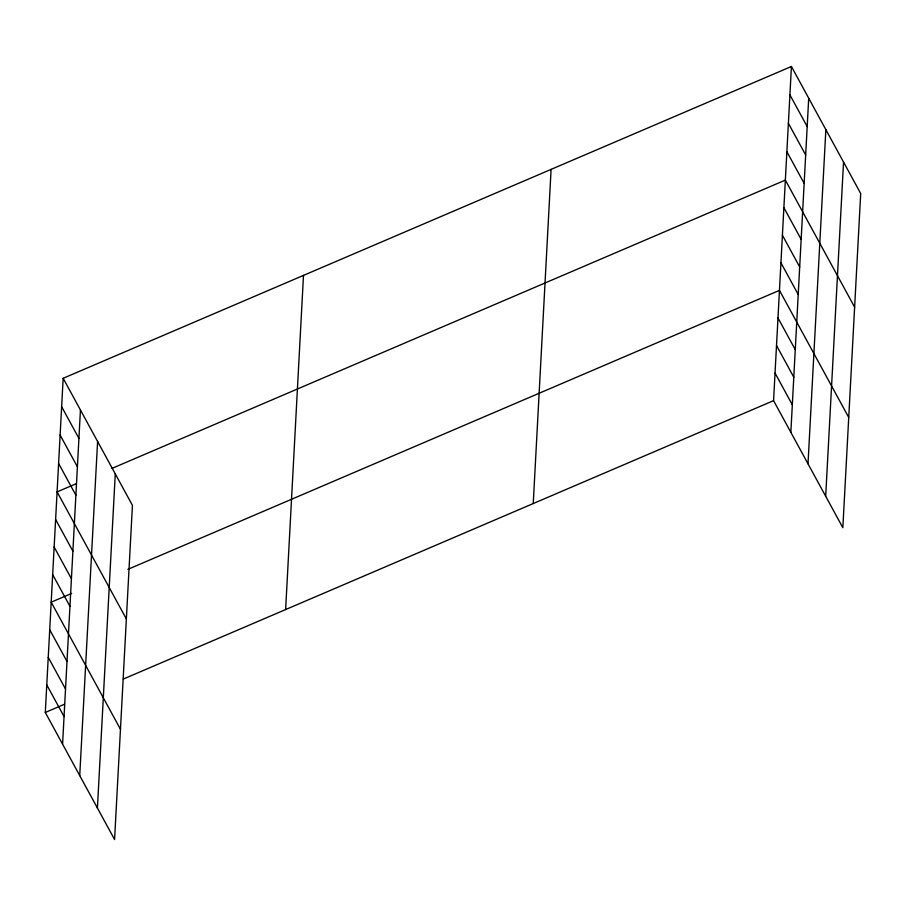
<?xml version="1.0" encoding="UTF-8"?>
<svg xmlns="http://www.w3.org/2000/svg" width="906" height="906" viewBox="0 0 906 906"><rect width="100%" height="100%" fill="white"/><g stroke="black" fill="none" stroke-linecap="round" stroke-linejoin="round"><path stroke-width="1.36" d="M63.16 378.289L132.435 505.355L114.575 839.511L45.3 712.456L63.16 378.289L791.425 66.489L860.7 193.544L842.84 527.711L773.565 400.645L791.425 66.489M62.582 744.143L80.441 409.988M79.739 775.615L97.599 441.449M97.418 808.039L115.277 473.883M285.628 609.557L303.487 275.39M533.238 503.543L551.097 169.377M790.847 432.343L808.707 98.176M808.005 463.815L825.864 129.649M825.683 496.239L843.543 162.072M76.263 483.691L57.089 491.901L126.364 618.968M112.05 468.368L785.355 180.101L854.63 307.168M71.642 593.419L51.189 602.184L120.464 729.239M127.893 569.342L779.454 290.373L848.729 417.44M45.3 712.456L64.473 704.245M123.284 679.07L773.565 400.645M789.907 94.892L807.189 126.58M788.39 123.295L805.672 154.983M786.872 151.698L804.154 183.386M783.883 207.667L801.164 239.365M782.41 235.243L799.681 266.93M780.938 262.808L798.209 294.495M777.982 317.949L795.264 349.637M776.51 345.514L793.792 377.202M775.038 373.079L792.32 404.778M61.642 406.692L78.924 438.391M60.124 435.095L77.406 466.794M58.607 463.498L75.889 495.197M55.617 519.478L72.888 551.165M54.145 547.043L71.415 578.73M52.661 574.608L69.943 606.307M49.717 629.749L66.999 661.437M48.245 657.314L65.526 689.013M46.772 684.879L64.054 716.578"/></g></svg>
